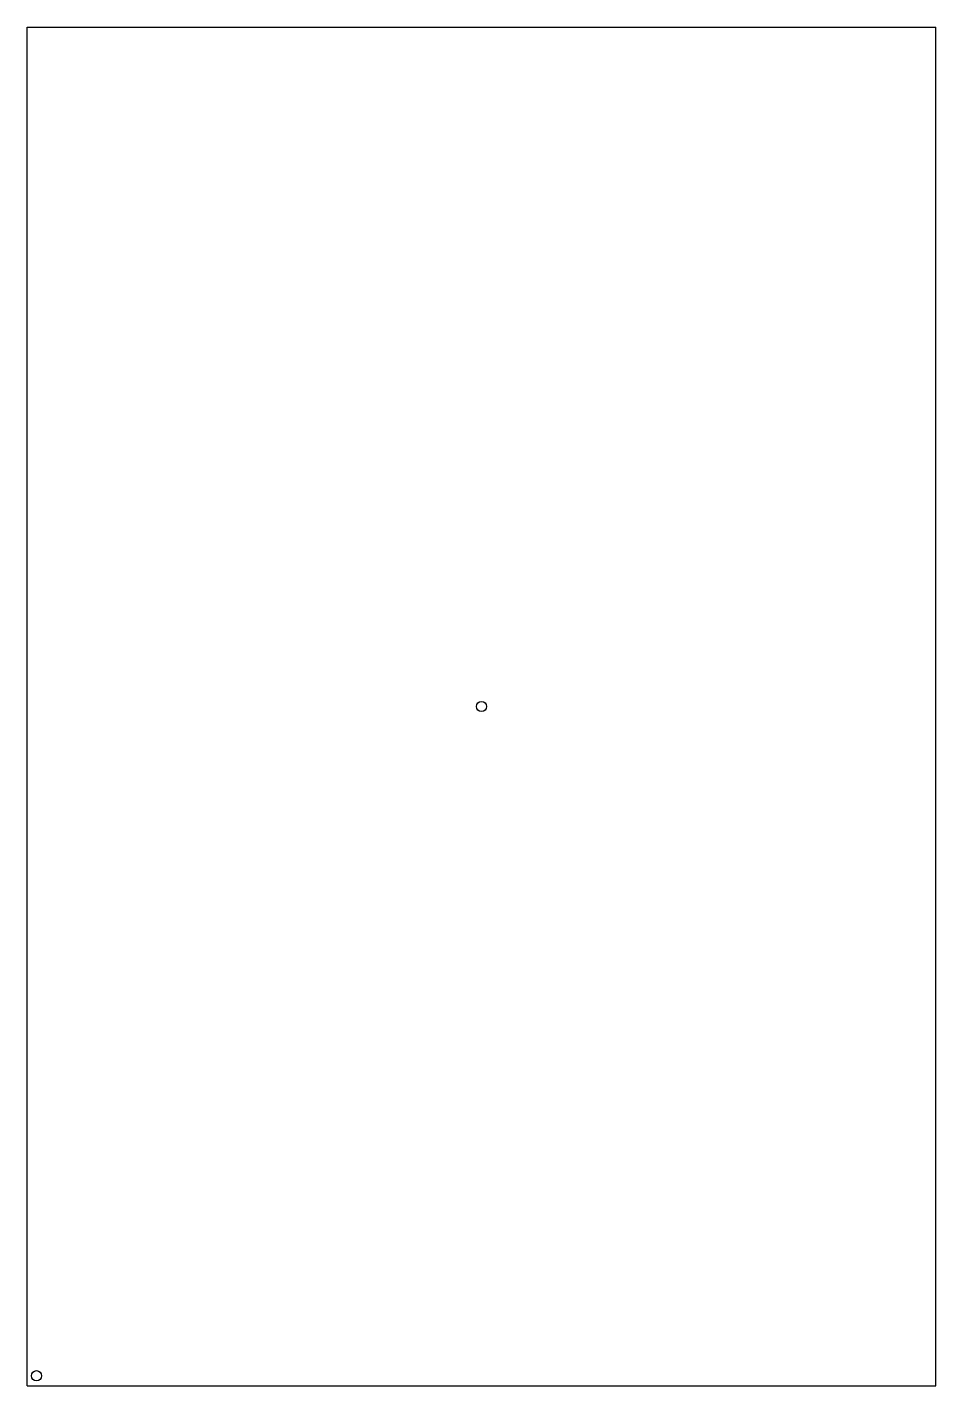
# Model space of a CAD drawing. Header units: millimetres. Extents: x -292 to 292, y -438 to 438.
import ezdxf

# ---------------------------------------------------------------- set-up
doc = ezdxf.new("R2010")
doc.units = ezdxf.units.MM

msp = doc.modelspace()

# ---------------------------------------------------------------- linework, layer by layer
for p, q in [((-292.5, -437.5), (-292.5, 437.5)), ((-292.5, 437.5), (292.5, 437.5)), ((292.5, -437.5), (292.5, 437.5)), ((-292.5, -437.5), (292.5, -437.5))]:
    msp.add_line(p, q)
for centre in [(0, 0), (-286.5, -431)]:
    msp.add_circle(centre, 3.3)

doc.saveas('drawing.dxf')
